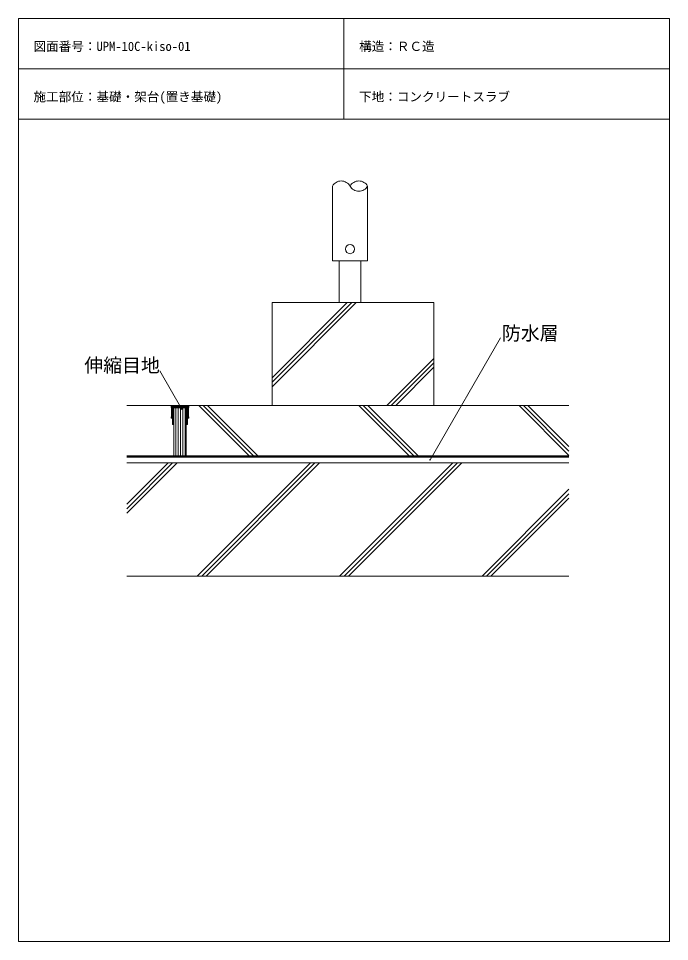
# Model space of a CAD drawing. Units: millimetres, scale not verified. Extents: x -517 to 518, y -673 to 792.
import ezdxf
from ezdxf.enums import TextEntityAlignment as Align

# ---------------------------------------------------------------- set-up
doc = ezdxf.new("R2010")
doc.units = ezdxf.units.MM
doc.header["$PDMODE"] = 32
doc.header["$PDSIZE"] = 0.8
doc.layers.add('0-0', color=7, linetype='Continuous', lineweight=13)
doc.styles.add('ＭＳ ゴシック', font='')
doc.styles.get('ＭＳ ゴシック').set_extended_font_data('MS Gothic')

msp = doc.modelspace()

# ---------------------------------------------------------------- linework, layer by layer
at = {"layer": '0-0'}
for p, q in [((-516.864, 792.357), (-516.864, -673.469)), ((-516.864, 792.357), (517.853, 792.357)), ((0.494, 792.357), (0.494, 632.357)), ((517.853, 792.357), (517.853, -673.469)), ((-516.864, 712.357), (517.853, 712.357)), ((-516.864, 632.357), (517.853, 632.357)), ((-17.954, 526.224), (-16.776, 527.973)), ((-15.378, 529.557), (-16.776, 527.973)), ((-15.378, 529.557), (-13.787, 530.945)), ((-12.029, 532.114), (-13.787, 530.945)), ((-12.029, 532.114), (-10.133, 533.045)), ((-8.133, 533.721), (-10.133, 533.045)), ((-8.133, 533.721), (-6.061, 534.132)), ((-3.954, 534.269), (-6.061, 534.132)), ((-3.954, 534.269), (-1.847, 534.132)), ((0.225, 533.721), (-1.847, 534.132)), ((0.225, 533.721), (2.225, 533.045)), ((4.121, 532.114), (2.225, 533.045)), ((4.121, 532.114), (5.879, 530.945)), ((7.47, 529.557), (5.879, 530.945)), ((7.47, 529.557), (8.868, 527.973)), ((10.046, 526.224), (8.868, 527.973)), ((10.046, 526.224), (11.224, 527.973)), ((11.224, 527.973), (12.622, 529.557)), ((12.622, 529.557), (14.213, 530.945)), ((14.213, 530.945), (15.971, 532.114)), ((15.971, 532.114), (17.867, 533.045)), ((17.867, 533.045), (19.867, 533.721)), ((21.939, 534.132), (19.867, 533.721)), ((21.939, 534.132), (24.046, 534.269)), ((26.153, 534.132), (24.046, 534.269)), ((26.153, 534.132), (28.225, 533.721)), ((30.225, 533.045), (28.225, 533.721)), ((30.225, 533.045), (32.121, 532.114)), ((33.879, 530.945), (32.121, 532.114)), ((33.879, 530.945), (35.47, 529.557)), ((36.868, 527.973), (35.47, 529.557)), ((38.046, 526.224), (36.868, 527.973)), ((-17.954, 407.256), (-17.954, 526.224)), ((10.046, 526.224), (11.224, 524.475)), ((12.622, 522.892), (11.224, 524.475)), ((12.622, 522.892), (14.213, 521.504)), ((15.971, 520.334), (14.213, 521.504)), ((15.971, 520.334), (17.867, 519.404)), ((19.867, 518.727), (17.867, 519.404)), ((19.867, 518.727), (21.939, 518.317)), ((24.046, 518.179), (21.939, 518.317)), ((24.046, 518.179), (26.153, 518.317)), ((28.225, 518.727), (26.153, 518.317)), ((28.225, 518.727), (30.225, 519.404)), ((32.121, 520.334), (30.225, 519.404)), ((32.121, 520.334), (33.879, 521.504)), ((35.47, 522.892), (33.879, 521.504)), ((35.47, 522.892), (36.868, 524.475)), ((38.046, 526.224), (36.868, 524.475)), ((38.046, 407.256), (38.046, 526.224)), ((-17.954, 407.256), (38.046, 407.256)), ((-6.972, 407.256), (-6.972, 341.12)), ((27.064, 341.12), (27.064, 407.256)), ((-113.762, 341.116), (143.519, 341.116)), ((-113.762, 341.116), (-113.762, 177.654)), ((-113.762, 207.496), (19.857, 341.116)), ((-113.762, 214.567), (12.786, 341.116)), ((-113.762, 221.638), (5.715, 341.116)), ((143.519, 341.116), (143.519, 177.654)), ((137.279, 91.337), (249.155, 285.112)), ((68.528, 177.654), (143.519, 252.646)), ((75.599, 177.654), (143.519, 245.575)), ((82.67, 177.654), (143.519, 238.504)), ((-257.315, 172.031), (-292.397, 232.796)), ((357.966, 177.654), (-344.774, 177.654)), ((-246.072, 177.654), (63.936, 177.654)), ((-230.417, 177.654), (-150.417, 97.654)), ((-223.346, 177.654), (-143.346, 97.654)), ((-216.275, 177.654), (-136.275, 97.654)), ((24.141, 177.654), (104.141, 97.654)), ((31.212, 177.654), (111.212, 97.654)), ((38.283, 177.654), (118.283, 97.654)), ((278.699, 177.654), (357.966, 98.387)), ((285.77, 177.654), (357.966, 105.458)), ((292.842, 177.654), (357.966, 112.53)), ((-344.774, 97.654), (357.966, 97.654)), ((-344.774, 20.872), (-278.991, 86.654)), ((-344.774, 13.801), (-271.92, 86.654)), ((-344.774, 6.729), (-264.849, 86.654)), ((-344.774, 86.654), (357.966, 86.654)), ((-232.717, -93.346), (-52.717, 86.654)), ((-225.646, -93.346), (-45.646, 86.654)), ((-218.575, -93.346), (-38.575, 86.654)), ((-6.443, -93.346), (173.557, 86.654)), ((0.628, -93.346), (180.628, 86.654)), ((7.699, -93.346), (187.699, 86.654)), ((219.831, -93.346), (357.966, 44.789)), ((226.902, -93.346), (357.966, 37.718)), ((233.974, -93.346), (357.966, 30.647)), ((-344.774, -93.346), (357.966, -93.346)), ((-516.864, -673.469), (517.853, -673.469))]:
    msp.add_line(p, q, dxfattribs=at)
at = {"layer": '0-0', "color": 5}
for p, q in [((-274.072, 177.654), (-273.072, 177.654)), ((-274.072, 174.654), (-274.072, 177.654)), ((-273.072, 177.654), (-272.572, 177.154)), ((-272.572, 177.154), (-260.072, 177.154)), ((-272.572, 176.154), (-272.572, 174.154)), ((-247.572, 176.154), (-272.572, 176.154)), ((-272.572, 176.154), (-272.572, 157.654)), ((-247.572, 176.154), (-272.572, 176.154)), ((-260.072, 177.154), (-247.572, 177.154)), ((-247.572, 177.154), (-247.072, 177.654)), ((-247.572, 174.154), (-247.572, 176.154)), ((-247.572, 157.654), (-247.572, 176.154)), ((-247.072, 177.654), (-246.072, 177.654)), ((-246.072, 177.654), (-246.072, 174.654)), ((-273.572, 174.654), (-274.072, 174.654)), ((-273.572, 159.654), (-273.572, 174.654)), ((-272.572, 174.154), (-272.072, 174.154)), ((-272.072, 174.154), (-272.072, 147.654)), ((-271.072, 175.654), (-249.072, 175.654)), ((-271.072, 174.654), (-271.072, 175.654)), ((-269.072, 174.654), (-271.072, 174.654)), ((-271.072, 174.154), (-269.072, 174.154)), ((-271.072, 162.654), (-271.072, 174.154)), ((-270.572, 162.654), (-271.072, 162.654)), ((-271.072, 161.654), (-270.572, 162.654)), ((-271.072, 148.654), (-271.072, 161.654)), ((-270.072, 174.154), (-250.072, 174.154)), ((-270.072, 97.654), (-270.072, 174.154)), ((-269.072, 174.154), (-269.072, 174.654)), ((-266.858, 97.654), (-266.858, 174.154)), ((-263.108, 97.654), (-263.108, 174.154)), ((-259.358, 97.654), (-259.358, 174.154)), ((-255.608, 97.654), (-255.608, 174.154)), ((-251.858, 97.654), (-251.858, 174.154)), ((-251.072, 174.654), (-251.072, 174.154)), ((-249.072, 174.654), (-251.072, 174.654)), ((-251.072, 174.154), (-249.072, 174.154)), ((-250.072, 174.154), (-250.072, 97.654)), ((-249.572, 162.654), (-249.072, 161.654)), ((-249.072, 162.654), (-249.572, 162.654)), ((-249.072, 175.654), (-249.072, 174.654)), ((-249.072, 174.154), (-249.072, 162.654)), ((-249.072, 161.654), (-249.072, 148.654)), ((-248.072, 174.154), (-247.572, 174.154)), ((-248.072, 147.654), (-248.072, 174.154)), ((-246.572, 174.654), (-246.572, 159.654)), ((-246.072, 174.654), (-246.572, 174.654)), ((-274.072, 159.654), (-273.572, 159.654)), ((-274.072, 157.654), (-274.072, 159.654)), ((-272.572, 157.654), (-274.072, 157.654)), ((-272.072, 147.654), (-271.072, 147.654)), ((-270.572, 148.654), (-271.072, 148.654)), ((-271.072, 147.654), (-270.572, 148.654)), ((-249.572, 148.654), (-249.072, 147.654)), ((-249.072, 148.654), (-249.572, 148.654)), ((-249.072, 147.654), (-248.072, 147.654)), ((-246.072, 157.654), (-247.572, 157.654)), ((-246.572, 159.654), (-246.072, 159.654)), ((-246.072, 159.654), (-246.072, 157.654)), ((-344.774, 96.654), (357.966, 96.654))]:
    msp.add_line(p, q, dxfattribs=at)
at = {"layer": '0-0', "color": 4}
msp.add_line((-344.774, 95.654), (357.966, 95.654), dxfattribs=at)
at = {"layer": '0-0'}
msp.add_circle((10.046, 426.12), 7.306, dxfattribs=at)
for p in [(-257.315, 172.031), (137.279, 91.337)]:
    msp.add_point(p, dxfattribs=at)

# ---------------------------------------------------------------- texts
at = {"layer": '0-0', "style": 'ＭＳ ゴシック'}
for s, height, p in [('図面番号：UPM-10C-kiso-01', 14.66, (-492.864, 736.357)), ('構造：ＲＣ造', 14.66, (24.494, 736.357)), ('施工部位：基礎・架台(置き基礎)', 14.66, (-492.864, 656.357)), ('下地：コンクリートスラブ', 14.66, (24.494, 656.357)), ('防水層', 21.99, (251.495, 274.979)), ('伸縮目地', 21.99, (-412.132, 224.002))]:
    msp.add_text(s, height=height, dxfattribs=at).set_placement(p, align=Align.BOTTOM_LEFT)

doc.saveas('drawing.dxf')
